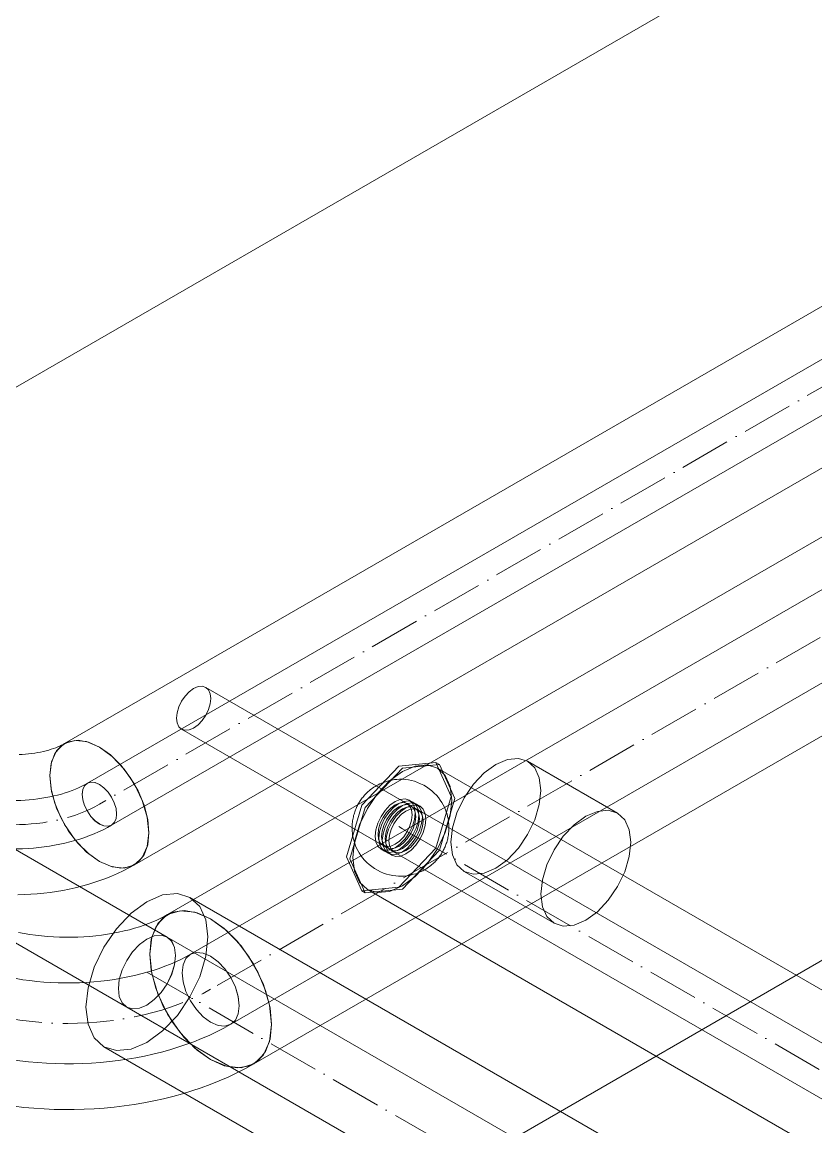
# Model space of a CAD drawing. Header units: millimetres. Extents: x -88595 to 880822, y -1054509 to -148035.
# Drawn here: x 396518.4 to 396674.4, y -327164.1 to -326946.9 of the extents above; entities that cross this region are included whole.
import ezdxf

# ---------------------------------------------------------------- set-up
doc = ezdxf.new("R2010")
doc.units = ezdxf.units.MM
doc.linetypes.add('$12$ADSK_Осевая', pattern=[14, 10, -2, 0, -2])
doc.linetypes.add('$13$ADSK_Осевая', pattern=[14, 10, -2, 0, -2])
for name, color, linetype, lineweight in [('Изоляция', 7, 'Continuous', 18), ('Оборудование', 7, 'Continuous', 18), ('Трубопровод', 7, 'Continuous', 18), ('Трубопроводы', 7, 'Continuous', 18)]:
    doc.layers.add(name, color=color, linetype=linetype, lineweight=lineweight)

# ---------------------------------------------------------------- blocks, each defined once
blk = doc.blocks.new('$0$ADSK_Канальный блок кондиционера1 - AD242MJERAB-3267365-В_ОВ3_1')
at = {"layer": 'Оборудование'}
for p, q in [((18316.91, 6919.34), (18809.76, 7203.89)), ((18809.76, 6999.76), (18316.91, 6715.21)), ((18491.11, 6892.83), (18450.81, 6916.1)), ((18446.06, 6907.87), (18486.36, 6884.6)), ((18531.76, 6891.38), (18514.08, 6901.58)), ((18443.21, 6867.02), (18402.91, 6890.29)), ((18501.58, 6879.93), (18519.26, 6869.73)), ((18394.97, 6876.53), (18435.27, 6853.26))]:
    blk.add_line(p, q, dxfattribs=at)
for points in [[(18445.07, 6910.05, 0), (18445.19, 6911.12, 0), (18445.52, 6912.25, 0), (18446.06, 6913.36, 0), (18446.75, 6914.38, 0), (18447.56, 6915.23, 0), (18448.43, 6915.87, 0), (18449.3, 6916.24, 0), (18450.11, 6916.32, 0), (18450.81, 6916.1, 0), (18451.34, 6915.61, 0), (18451.68, 6914.86, 0), (18451.79, 6913.93, 0)], [(18451.79, 6913.93, 0), (18451.68, 6912.86, 0), (18451.34, 6911.73, 0), (18450.81, 6910.62, 0), (18450.11, 6909.6, 0), (18449.3, 6908.74, 0), (18448.43, 6908.11, 0), (18447.56, 6907.74, 0), (18446.75, 6907.66, 0), (18446.06, 6907.87, 0), (18445.52, 6908.37, 0), (18445.19, 6909.11, 0), (18445.07, 6910.05, 0)], [(18498.99, 6885.66, 0), (18499.29, 6888.47, 0), (18500.18, 6891.44, 0), (18501.58, 6894.37, 0), (18503.41, 6897.05, 0), (18505.54, 6899.3, 0), (18507.83, 6900.96, 0), (18510.12, 6901.94, 0), (18512.25, 6902.15, 0), (18514.08, 6901.58, 0), (18515.48, 6900.28, 0), (18516.37, 6898.33, 0), (18516.67, 6895.86, 0)], [(18516.67, 6895.86, 0), (18516.37, 6893.05, 0), (18515.48, 6890.07, 0), (18514.08, 6887.15, 0), (18512.25, 6884.47, 0), (18510.12, 6882.22, 0), (18507.83, 6880.55, 0), (18505.54, 6879.58, 0), (18503.41, 6879.37, 0), (18501.58, 6879.93, 0), (18500.18, 6881.24, 0), (18499.29, 6883.19, 0), (18498.99, 6885.66, 0)], [(18492.1, 6890.66, 0), (18491.98, 6891.59, 0), (18491.65, 6892.34, 0), (18491.11, 6892.83, 0), (18490.42, 6893.05, 0), (18489.61, 6892.97, 0), (18488.74, 6892.6, 0), (18487.87, 6891.96, 0), (18487.06, 6891.11, 0), (18486.36, 6890.09, 0), (18485.83, 6888.98, 0), (18485.49, 6887.85, 0), (18485.38, 6886.78, 0)], [(18534.35, 6885.66, 0), (18534.05, 6888.12, 0), (18533.16, 6890.07, 0), (18531.76, 6891.38, 0), (18529.93, 6891.94, 0), (18527.8, 6891.73, 0), (18525.51, 6890.76, 0), (18523.22, 6889.09, 0), (18521.09, 6886.84, 0), (18519.26, 6884.16, 0), (18517.85, 6881.24, 0), (18516.97, 6878.26, 0), (18516.67, 6875.45, 0)], [(18485.38, 6886.78, 0), (18485.49, 6885.84, 0), (18485.83, 6885.1, 0), (18486.36, 6884.6, 0), (18487.06, 6884.39, 0), (18487.87, 6884.47, 0), (18488.74, 6884.84, 0), (18489.61, 6885.47, 0), (18490.42, 6886.33, 0), (18491.11, 6887.35, 0), (18491.65, 6888.46, 0), (18491.98, 6889.59, 0), (18492.1, 6890.66, 0)], [(18516.67, 6875.45, 0), (18516.97, 6872.98, 0), (18517.85, 6871.03, 0), (18519.26, 6869.73, 0), (18521.09, 6869.16, 0), (18523.22, 6869.37, 0), (18525.51, 6870.35, 0), (18527.8, 6872.01, 0), (18529.93, 6874.27, 0), (18531.76, 6876.94, 0), (18533.16, 6879.87, 0), (18534.05, 6882.84, 0), (18534.35, 6885.66, 0)], [(18444.85, 6863.38, 0), (18444.66, 6864.95, 0), (18444.1, 6866.19, 0), (18443.21, 6867.02, 0), (18442.05, 6867.38, 0), (18440.69, 6867.24, 0), (18439.24, 6866.62, 0), (18437.79, 6865.56, 0), (18436.43, 6864.13, 0), (18435.27, 6862.43, 0), (18434.38, 6860.57, 0), (18433.82, 6858.69, 0), (18433.63, 6856.9, 0)], [(18433.63, 6856.9, 0), (18433.82, 6855.33, 0), (18434.38, 6854.09, 0), (18435.27, 6853.26, 0), (18436.43, 6852.9, 0), (18437.79, 6853.04, 0), (18439.24, 6853.66, 0), (18440.69, 6854.72, 0), (18442.05, 6856.15, 0), (18443.21, 6857.85, 0), (18444.1, 6859.71, 0), (18444.66, 6861.59, 0), (18444.85, 6863.38, 0)]]:
    blk.add_polyline3d(points, dxfattribs=at)
blk = doc.blocks.new('$0$ADSK_МедьПайка_Отвод-гнутая труба - Отвод _гнутая труба_-V169-В_ОВ3_1')
at = {"layer": 'Трубопроводы', "color": 134, "true_color": 0x00a6a6}
for points in [[(27228.84, 7057.64, 0), (27229.03, 7059.43, 0), (27229.59, 7061.31, 0), (27230.48, 7063.17, 0), (27231.64, 7064.87, 0), (27233, 7066.3, 0), (27234.45, 7067.36, 0), (27235.9, 7067.98, 0), (27237.26, 7068.11, 0), (27238.42, 7067.75, 0), (27239.31, 7066.93, 0), (27239.87, 7065.69, 0), (27240.07, 7064.12, 0)], [(27286.63, 7067.75, 0), (27285.72, 7067.25, 0), (27284.76, 7066.76, 0), (27283.76, 7066.29, 0), (27282.71, 7065.83, 0), (27281.62, 7065.4, 0), (27280.49, 7064.98, 0), (27279.33, 7064.59, 0), (27278.13, 7064.23, 0), (27276.9, 7063.89, 0), (27275.64, 7063.58, 0), (27274.35, 7063.29, 0), (27273.04, 7063.04, 0), (27271.71, 7062.81, 0), (27270.35, 7062.62, 0), (27268.99, 7062.45, 0), (27267.61, 7062.32, 0), (27266.22, 7062.22, 0), (27264.82, 7062.15, 0), (27263.42, 7062.11, 0), (27262.01, 7062.11, 0), (27260.61, 7062.14, 0), (27259.21, 7062.2, 0), (27257.82, 7062.29, 0), (27256.43, 7062.41, 0), (27255.06, 7062.57, 0), (27253.7, 7062.76, 0), (27252.37, 7062.97, 0), (27251.05, 7063.22, 0), (27249.76, 7063.5, 0), (27248.49, 7063.8, 0), (27247.25, 7064.13, 0), (27246.04, 7064.49, 0), (27244.87, 7064.88, 0), (27243.73, 7065.28, 0), (27242.63, 7065.71, 0), (27241.57, 7066.16, 0), (27240.55, 7066.63, 0), (27239.58, 7067.12, 0), (27238.66, 7067.62, 0), (27238.42, 7067.75, 0)], [(27284.98, 7064.12, 0), (27285.17, 7065.69, 0), (27285.73, 7066.93, 0), (27286.63, 7067.75, 0), (27287.79, 7068.11, 0), (27289.14, 7067.98, 0), (27290.6, 7067.36, 0), (27292.05, 7066.3, 0), (27293.4, 7064.87, 0), (27294.57, 7063.17, 0), (27295.46, 7061.31, 0), (27296.02, 7059.43, 0), (27296.21, 7057.64, 0)], [(27240.07, 7064.12, 0), (27239.87, 7062.33, 0), (27239.31, 7060.44, 0), (27238.42, 7058.59, 0), (27237.26, 7056.88, 0), (27235.9, 7055.46, 0), (27234.45, 7054.4, 0), (27233, 7053.78, 0), (27231.64, 7053.64, 0), (27230.48, 7054, 0), (27229.59, 7054.83, 0), (27229.03, 7056.07, 0), (27228.84, 7057.64, 0)], [(27296.21, 7057.64, 0), (27296.02, 7056.07, 0), (27295.46, 7054.83, 0), (27294.57, 7054, 0), (27293.4, 7053.64, 0), (27292.05, 7053.78, 0), (27290.6, 7054.4, 0), (27289.14, 7055.46, 0), (27287.79, 7056.88, 0), (27286.63, 7058.59, 0), (27285.73, 7060.44, 0), (27285.17, 7062.33, 0), (27284.98, 7064.12, 0)], [(27294.57, 7054, 0), (27293.19, 7053.24, 0), (27291.77, 7052.51, 0), (27290.31, 7051.82, 0), (27288.82, 7051.17, 0), (27287.3, 7050.57, 0), (27285.74, 7050, 0), (27284.16, 7049.47, 0), (27282.55, 7048.98, 0), (27280.92, 7048.53, 0), (27279.26, 7048.12, 0), (27277.58, 7047.74, 0), (27275.88, 7047.41, 0), (27274.17, 7047.12, 0), (27272.44, 7046.87, 0), (27270.7, 7046.66, 0), (27268.94, 7046.5, 0), (27267.18, 7046.37, 0), (27265.42, 7046.28, 0), (27263.65, 7046.23, 0), (27261.88, 7046.23, 0), (27260.11, 7046.26, 0), (27258.34, 7046.34, 0), (27256.58, 7046.46, 0), (27254.82, 7046.61, 0), (27253.08, 7046.81, 0), (27251.35, 7047.05, 0), (27249.63, 7047.33, 0), (27247.92, 7047.65, 0), (27246.24, 7048.01, 0), (27244.58, 7048.41, 0), (27242.94, 7048.85, 0), (27241.32, 7049.33, 0), (27239.73, 7049.85, 0), (27238.17, 7050.41, 0), (27236.64, 7051.01, 0), (27235.14, 7051.64, 0), (27233.67, 7052.32, 0), (27232.24, 7053.04, 0), (27230.85, 7053.79, 0), (27230.48, 7054, 0)]]:
    blk.add_polyline3d(points, dxfattribs=at)
blk = doc.blocks.new('$0$ADSK_МедьПайка_Отвод-гнутая труба - Отвод _гнутая труба_-V170-В_ОВ3_1')
at = {"layer": 'Трубопроводы', "color": 190, "true_color": 0x8000ff}
for points in [[(27231.72, 7095.31, 0), (27231.84, 7096.38, 0), (27232.17, 7097.51, 0), (27232.71, 7098.63, 0), (27233.41, 7099.65, 0), (27234.22, 7100.5, 0), (27235.09, 7101.14, 0), (27235.96, 7101.51, 0), (27236.77, 7101.59, 0), (27237.47, 7101.38, 0), (27238, 7100.88, 0), (27238.34, 7100.14, 0), (27238.45, 7099.2, 0)], [(27265.38, 7099.2, 0), (27265.5, 7100.14, 0), (27265.83, 7100.88, 0), (27266.37, 7101.38, 0), (27267.06, 7101.59, 0), (27267.88, 7101.51, 0), (27268.75, 7101.14, 0), (27269.62, 7100.5, 0), (27270.43, 7099.65, 0), (27271.13, 7098.63, 0), (27271.66, 7097.51, 0), (27272, 7096.38, 0), (27272.11, 7095.31, 0)], [(27266.37, 7101.38, 0), (27265.82, 7101.07, 0), (27265.25, 7100.78, 0), (27264.65, 7100.5, 0), (27264.02, 7100.22, 0), (27263.37, 7099.96, 0), (27262.69, 7099.71, 0), (27261.99, 7099.48, 0), (27261.27, 7099.26, 0), (27260.53, 7099.06, 0), (27259.78, 7098.87, 0), (27259.01, 7098.7, 0), (27258.22, 7098.55, 0), (27257.42, 7098.41, 0), (27256.61, 7098.3, 0), (27255.79, 7098.2, 0), (27254.96, 7098.12, 0), (27254.13, 7098.06, 0), (27253.29, 7098.01, 0), (27252.45, 7097.99, 0), (27251.61, 7097.99, 0), (27250.77, 7098.01, 0), (27249.93, 7098.04, 0), (27249.09, 7098.1, 0), (27248.27, 7098.17, 0), (27247.44, 7098.27, 0), (27246.63, 7098.38, 0), (27245.83, 7098.51, 0), (27245.04, 7098.66, 0), (27244.26, 7098.82, 0), (27243.5, 7099.01, 0), (27242.76, 7099.21, 0), (27242.04, 7099.42, 0), (27241.33, 7099.65, 0), (27240.65, 7099.89, 0), (27239.99, 7100.15, 0), (27239.36, 7100.42, 0), (27238.75, 7100.7, 0), (27238.17, 7100.99, 0), (27237.61, 7101.29, 0), (27237.47, 7101.38, 0)], [(27238.45, 7099.2, 0), (27238.34, 7098.12, 0), (27238, 7096.99, 0), (27237.47, 7095.88, 0), (27236.77, 7094.86, 0), (27235.96, 7094, 0), (27235.09, 7093.37, 0), (27234.22, 7093, 0), (27233.41, 7092.92, 0), (27232.71, 7093.13, 0), (27232.17, 7093.63, 0), (27231.84, 7094.37, 0), (27231.72, 7095.31, 0)], [(27272.11, 7095.31, 0), (27272, 7094.37, 0), (27271.66, 7093.63, 0), (27271.13, 7093.13, 0), (27270.43, 7092.92, 0), (27269.62, 7093, 0), (27268.75, 7093.37, 0), (27267.88, 7094, 0), (27267.06, 7094.86, 0), (27266.37, 7095.88, 0), (27265.83, 7096.99, 0), (27265.5, 7098.12, 0), (27265.38, 7099.2, 0)], [(27271.13, 7093.13, 0), (27270.3, 7092.67, 0), (27269.45, 7092.24, 0), (27268.58, 7091.82, 0), (27267.68, 7091.44, 0), (27266.77, 7091.07, 0), (27265.84, 7090.73, 0), (27264.89, 7090.41, 0), (27263.92, 7090.12, 0), (27262.94, 7089.85, 0), (27261.95, 7089.6, 0), (27260.94, 7089.38, 0), (27259.93, 7089.18, 0), (27258.9, 7089.01, 0), (27257.86, 7088.86, 0), (27256.82, 7088.73, 0), (27255.77, 7088.63, 0), (27254.71, 7088.55, 0), (27253.65, 7088.5, 0), (27252.59, 7088.47, 0), (27251.53, 7088.47, 0), (27250.47, 7088.49, 0), (27249.41, 7088.54, 0), (27248.35, 7088.61, 0), (27247.3, 7088.7, 0), (27246.25, 7088.82, 0), (27245.22, 7088.96, 0), (27244.19, 7089.13, 0), (27243.16, 7089.32, 0), (27242.16, 7089.54, 0), (27241.16, 7089.78, 0), (27240.17, 7090.04, 0), (27239.2, 7090.33, 0), (27238.25, 7090.64, 0), (27237.32, 7090.98, 0), (27236.4, 7091.34, 0), (27235.5, 7091.72, 0), (27234.62, 7092.12, 0), (27233.76, 7092.55, 0), (27232.93, 7093, 0), (27232.71, 7093.13, 0)]]:
    blk.add_polyline3d(points, dxfattribs=at)
blk = doc.blocks.new('$0$ADSK_МедьПайка_Муфта редукционная - Муфта редукционная медная под пайку-3268008-В_ОВ3_1')
at = {"layer": 'Трубопроводы', "color": 190, "true_color": 0x8000ff}
for p, q in [((18491.11, 6892.83), (18490.41, 6893.24)), ((18491.51, 6893.52), (18490.81, 6893.93)), ((18492.21, 6893.14), (18491.49, 6893.54)), ((18492.93, 6892.72), (18492.23, 6893.12)), ((18492.53, 6892.02), (18491.83, 6892.43)), ((18489.45, 6888.31), (18488.74, 6888.72)), ((18485.26, 6884.32), (18485.96, 6883.91)), ((18485.66, 6885.01), (18486.36, 6884.6)), ((18485.94, 6883.92), (18486.65, 6883.51)), ((18486.67, 6883.49), (18487.37, 6883.09)), ((18487.07, 6884.19), (18487.77, 6883.78))]:
    blk.add_line(p, q, dxfattribs=at)
for points in [[(18498.61, 6888.51, 0), (18498.61, 6888.85, 0), (18498.59, 6889.2, 0), (18498.55, 6889.56, 0), (18498.5, 6889.94, 0), (18498.43, 6890.34, 0), (18498.35, 6890.75, 0), (18498.23, 6891.17, 0), (18498.09, 6891.61, 0), (18497.93, 6892.06, 0), (18497.73, 6892.52, 0), (18497.49, 6892.99, 0), (18497.22, 6893.47, 0), (18496.91, 6893.95, 0), (18496.56, 6894.42, 0), (18496.17, 6894.88, 0), (18495.73, 6895.33, 0), (18495.26, 6895.76, 0), (18494.75, 6896.17, 0), (18494.21, 6896.54, 0), (18493.64, 6896.88, 0), (18493.05, 6897.17, 0), (18492.45, 6897.42, 0), (18491.84, 6897.63, 0), (18491.23, 6897.79, 0), (18490.63, 6897.91, 0), (18490.04, 6897.99, 0), (18489.47, 6898.03, 0), (18488.92, 6898.03, 0), (18488.39, 6898.01, 0), (18487.88, 6897.96, 0), (18487.4, 6897.88, 0), (18486.94, 6897.79, 0), (18486.51, 6897.68, 0), (18486.11, 6897.55, 0), (18485.72, 6897.42, 0), (18485.36, 6897.27, 0), (18485.03, 6897.12, 0), (18484.71, 6896.96, 0), (18484.41, 6896.8, 0), (18484.13, 6896.64, 0), (18483.86, 6896.47, 0), (18483.61, 6896.3, 0), (18483.37, 6896.13, 0), (18483.15, 6895.95, 0), (18482.94, 6895.78, 0), (18482.74, 6895.6, 0), (18482.55, 6895.43, 0), (18482.37, 6895.25, 0), (18482.19, 6895.08, 0), (18482.03, 6894.9, 0), (18481.87, 6894.72, 0), (18481.72, 6894.54, 0), (18481.58, 6894.36, 0), (18481.44, 6894.18, 0), (18481.31, 6894, 0), (18481.19, 6893.82, 0), (18481.06, 6893.63, 0), (18480.95, 6893.44, 0), (18480.84, 6893.26, 0), (18480.73, 6893.06, 0), (18480.63, 6892.87, 0), (18480.53, 6892.67, 0), (18480.43, 6892.47, 0), (18480.34, 6892.26, 0), (18480.25, 6892.05, 0), (18480.17, 6891.84, 0), (18480.09, 6891.62, 0), (18480.02, 6891.39, 0), (18479.95, 6891.16, 0), (18479.88, 6890.92, 0), (18479.82, 6890.67, 0), (18479.76, 6890.42, 0), (18479.71, 6890.16, 0), (18479.67, 6889.89, 0), (18479.63, 6889.6, 0), (18479.6, 6889.31, 0), (18479.58, 6889.01, 0), (18479.57, 6888.69, 0), (18479.57, 6888.51, 0)], [(18484.11, 6886.86, 0), (18484.24, 6888.11, 0), (18484.63, 6889.43, 0), (18485.26, 6890.73, 0), (18486.07, 6891.92, 0), (18487.02, 6892.92, 0), (18488.03, 6893.66, 0), (18489.05, 6894.09, 0), (18489.99, 6894.18, 0), (18490.81, 6893.93, 0), (18491.43, 6893.35, 0), (18491.82, 6892.49, 0), (18491.96, 6891.39, 0)], [(18491.39, 6891.06, 0), (18491.28, 6892, 0), (18490.94, 6892.74, 0), (18490.41, 6893.24, 0), (18489.71, 6893.45, 0), (18488.9, 6893.37, 0), (18488.03, 6893, 0), (18487.16, 6892.37, 0), (18486.35, 6891.51, 0), (18485.66, 6890.5, 0), (18485.12, 6889.39, 0), (18484.79, 6888.26, 0), (18484.67, 6887.19, 0)], [(18484.81, 6886.45, 0), (18484.95, 6887.7, 0), (18485.34, 6889.02, 0), (18485.96, 6890.32, 0), (18486.78, 6891.51, 0), (18487.72, 6892.51, 0), (18488.74, 6893.25, 0), (18489.75, 6893.68, 0), (18490.7, 6893.77, 0), (18491.51, 6893.52, 0), (18492.14, 6892.95, 0), (18492.53, 6892.08, 0), (18492.66, 6890.98, 0)], [(18492.66, 6890.98, 0), (18492.53, 6892.08, 0), (18492.14, 6892.95, 0), (18491.51, 6893.52, 0), (18490.7, 6893.77, 0), (18489.75, 6893.68, 0), (18488.74, 6893.25, 0), (18487.72, 6892.51, 0), (18486.78, 6891.51, 0), (18485.96, 6890.32, 0), (18485.34, 6889.02, 0), (18484.95, 6887.7, 0), (18484.81, 6886.45, 0)], [(18485.38, 6886.78, 0), (18485.49, 6887.85, 0), (18485.83, 6888.98, 0), (18486.36, 6890.09, 0), (18487.06, 6891.11, 0), (18487.87, 6891.96, 0), (18488.74, 6892.6, 0), (18489.61, 6892.97, 0), (18490.42, 6893.05, 0), (18491.11, 6892.83, 0), (18491.65, 6892.34, 0), (18491.98, 6891.59, 0), (18492.1, 6890.66, 0)], [(18493.38, 6890.58, 0), (18493.24, 6891.68, 0), (18492.85, 6892.54, 0), (18492.23, 6893.12, 0), (18491.41, 6893.38, 0), (18490.46, 6893.28, 0), (18489.45, 6892.85, 0), (18488.43, 6892.11, 0), (18487.48, 6891.11, 0), (18486.67, 6889.91, 0), (18486.04, 6888.61, 0), (18485.65, 6887.29, 0), (18485.51, 6886.04, 0)], [(18485.51, 6886.04, 0), (18485.65, 6887.29, 0), (18486.04, 6888.61, 0), (18486.67, 6889.91, 0), (18487.48, 6891.11, 0), (18488.43, 6892.11, 0), (18489.45, 6892.85, 0), (18490.46, 6893.28, 0), (18491.41, 6893.38, 0), (18492.23, 6893.12, 0), (18492.85, 6892.54, 0), (18493.24, 6891.68, 0), (18493.38, 6890.58, 0)], [(18494.08, 6890.17, 0), (18493.95, 6891.27, 0), (18493.56, 6892.14, 0), (18492.93, 6892.72, 0), (18492.12, 6892.97, 0), (18491.17, 6892.87, 0), (18490.15, 6892.44, 0), (18489.13, 6891.7, 0), (18488.19, 6890.7, 0), (18487.37, 6889.51, 0), (18486.75, 6888.2, 0), (18486.35, 6886.88, 0), (18486.22, 6885.63, 0)], [(18491.96, 6891.39, 0), (18491.82, 6890.14, 0), (18491.43, 6888.82, 0), (18490.81, 6887.52, 0), (18489.99, 6886.33, 0), (18489.05, 6885.33, 0), (18488.03, 6884.59, 0), (18487.02, 6884.16, 0), (18486.07, 6884.07, 0), (18485.26, 6884.32, 0), (18484.63, 6884.9, 0), (18484.24, 6885.76, 0), (18484.11, 6886.86, 0)], [(18484.67, 6887.19, 0), (18484.79, 6886.25, 0), (18485.12, 6885.51, 0), (18485.66, 6885.01, 0), (18486.35, 6884.8, 0), (18487.16, 6884.88, 0), (18488.03, 6885.25, 0), (18488.9, 6885.88, 0), (18489.71, 6886.74, 0), (18490.41, 6887.75, 0), (18490.94, 6888.87, 0), (18491.28, 6889.99, 0), (18491.39, 6891.06, 0)], [(18492.66, 6890.98, 0), (18492.53, 6889.73, 0), (18492.14, 6888.41, 0), (18491.51, 6887.12, 0), (18490.7, 6885.93, 0), (18489.75, 6884.93, 0), (18488.74, 6884.19, 0), (18487.72, 6883.75, 0), (18486.78, 6883.66, 0), (18485.96, 6883.91, 0), (18485.34, 6884.49, 0), (18484.95, 6885.36, 0), (18484.81, 6886.45, 0)], [(18484.81, 6886.45, 0), (18484.95, 6885.36, 0), (18485.34, 6884.49, 0), (18485.96, 6883.91, 0), (18486.78, 6883.66, 0), (18487.72, 6883.75, 0), (18488.74, 6884.19, 0), (18489.75, 6884.93, 0), (18490.7, 6885.93, 0), (18491.51, 6887.12, 0), (18492.14, 6888.41, 0), (18492.53, 6889.73, 0), (18492.66, 6890.98, 0)], [(18492.81, 6890.25, 0), (18492.7, 6891.19, 0), (18492.36, 6891.94, 0), (18491.83, 6892.43, 0), (18491.13, 6892.65, 0), (18490.32, 6892.57, 0), (18489.45, 6892.2, 0), (18488.57, 6891.56, 0), (18487.76, 6890.7, 0), (18487.07, 6889.68, 0), (18486.53, 6888.57, 0), (18486.19, 6887.44, 0), (18486.08, 6886.37, 0)], [(18486.79, 6885.96, 0), (18486.9, 6887.03, 0), (18487.24, 6888.16, 0), (18487.77, 6889.27, 0), (18488.47, 6890.3, 0), (18489.28, 6891.15, 0), (18490.15, 6891.79, 0), (18491.02, 6892.16, 0), (18491.84, 6892.24, 0), (18492.53, 6892.02, 0), (18493.07, 6891.53, 0), (18493.4, 6890.78, 0), (18493.52, 6889.84, 0)], [(18492.1, 6890.66, 0), (18491.98, 6889.59, 0), (18491.65, 6888.46, 0), (18491.11, 6887.35, 0), (18490.42, 6886.33, 0), (18489.61, 6885.47, 0), (18488.74, 6884.84, 0), (18487.87, 6884.47, 0), (18487.06, 6884.39, 0), (18486.36, 6884.6, 0), (18485.83, 6885.1, 0), (18485.49, 6885.84, 0), (18485.38, 6886.78, 0)], [(18485.51, 6886.04, 0), (18485.65, 6884.94, 0), (18486.04, 6884.07, 0), (18486.67, 6883.49, 0), (18487.48, 6883.24, 0), (18488.43, 6883.34, 0), (18489.45, 6883.77, 0), (18490.46, 6884.51, 0), (18491.41, 6885.51, 0), (18492.23, 6886.7, 0), (18492.85, 6888.01, 0), (18493.24, 6889.33, 0), (18493.38, 6890.58, 0)], [(18493.38, 6890.58, 0), (18493.24, 6889.33, 0), (18492.85, 6888.01, 0), (18492.23, 6886.7, 0), (18491.41, 6885.51, 0), (18490.46, 6884.51, 0), (18489.45, 6883.77, 0), (18488.43, 6883.34, 0), (18487.48, 6883.24, 0), (18486.67, 6883.49, 0), (18486.04, 6884.07, 0), (18485.65, 6884.94, 0), (18485.51, 6886.04, 0)], [(18486.08, 6886.37, 0), (18486.19, 6885.43, 0), (18486.53, 6884.68, 0), (18487.07, 6884.19, 0), (18487.76, 6883.97, 0), (18488.57, 6884.05, 0), (18489.45, 6884.42, 0), (18490.32, 6885.06, 0), (18491.13, 6885.91, 0), (18491.83, 6886.94, 0), (18492.36, 6888.05, 0), (18492.7, 6889.18, 0), (18492.81, 6890.25, 0)], [(18486.22, 6885.63, 0), (18486.35, 6884.53, 0), (18486.75, 6883.67, 0), (18487.37, 6883.09, 0), (18488.19, 6882.83, 0), (18489.13, 6882.93, 0), (18490.15, 6883.36, 0), (18491.17, 6884.1, 0), (18492.12, 6885.1, 0), (18492.93, 6886.3, 0), (18493.56, 6887.6, 0), (18493.95, 6888.92, 0), (18494.08, 6890.17, 0)], [(18493.52, 6889.84, 0), (18493.4, 6888.77, 0), (18493.07, 6887.64, 0), (18492.53, 6886.53, 0), (18491.84, 6885.51, 0), (18491.02, 6884.65, 0), (18490.15, 6884.01, 0), (18489.28, 6883.64, 0), (18488.47, 6883.56, 0), (18487.77, 6883.78, 0), (18487.24, 6884.27, 0), (18486.9, 6885.02, 0), (18486.79, 6885.96, 0)], [(18479.57, 6888.51, 0), (18479.58, 6888.18, 0), (18479.6, 6887.83, 0), (18479.63, 6887.46, 0), (18479.68, 6887.08, 0), (18479.75, 6886.69, 0), (18479.84, 6886.28, 0), (18479.95, 6885.85, 0), (18480.09, 6885.42, 0), (18480.26, 6884.97, 0), (18480.46, 6884.5, 0), (18480.69, 6884.03, 0), (18480.96, 6883.56, 0), (18481.27, 6883.08, 0), (18481.62, 6882.61, 0), (18482.02, 6882.14, 0), (18482.45, 6881.69, 0), (18482.92, 6881.26, 0), (18483.43, 6880.86, 0), (18483.97, 6880.49, 0), (18484.54, 6880.15, 0), (18485.13, 6879.86, 0), (18485.73, 6879.61, 0), (18486.34, 6879.4, 0), (18486.95, 6879.24, 0), (18487.55, 6879.12, 0), (18488.14, 6879.04, 0), (18488.71, 6879, 0), (18489.27, 6878.99, 0), (18489.8, 6879.02, 0), (18490.3, 6879.07, 0), (18490.79, 6879.15, 0), (18491.24, 6879.24, 0), (18491.67, 6879.35, 0), (18492.08, 6879.47, 0), (18492.46, 6879.61, 0), (18492.82, 6879.75, 0), (18493.16, 6879.9, 0), (18493.47, 6880.06, 0), (18493.77, 6880.22, 0), (18494.06, 6880.39, 0), (18494.32, 6880.56, 0), (18494.57, 6880.73, 0), (18494.81, 6880.9, 0), (18495.03, 6881.07, 0), (18495.24, 6881.25, 0), (18495.44, 6881.42, 0), (18495.63, 6881.6, 0), (18495.82, 6881.77, 0), (18495.99, 6881.95, 0), (18496.15, 6882.13, 0), (18496.31, 6882.31, 0), (18496.46, 6882.48, 0), (18496.6, 6882.66, 0), (18496.74, 6882.84, 0), (18496.87, 6883.03, 0), (18497, 6883.21, 0), (18497.12, 6883.39, 0), (18497.23, 6883.58, 0), (18497.35, 6883.77, 0), (18497.45, 6883.96, 0), (18497.56, 6884.16, 0), (18497.66, 6884.36, 0), (18497.75, 6884.56, 0), (18497.84, 6884.76, 0), (18497.93, 6884.97, 0), (18498.01, 6885.19, 0), (18498.09, 6885.41, 0), (18498.17, 6885.63, 0), (18498.24, 6885.87, 0), (18498.3, 6886.11, 0), (18498.36, 6886.35, 0), (18498.42, 6886.61, 0), (18498.47, 6886.87, 0), (18498.51, 6887.14, 0), (18498.55, 6887.42, 0), (18498.58, 6887.72, 0), (18498.6, 6888.02, 0), (18498.61, 6888.34, 0), (18498.61, 6888.51, 0)]]:
    blk.add_polyline3d(points, dxfattribs=at)

msp = doc.modelspace()

# ---------------------------------------------------------------- linework, layer by layer
at = {"layer": 'Изоляция', "color": 190, "true_color": 0x8000ff}
for p, q in [((396784.4, -326939.99), (396526.74, -327088.75)), ((396540.5, -327112.59), (396798.16, -326963.82)), ((396600.42, -327092.89), (396599.72, -327092.48)), ((396798.16, -327207.96), (396600.03, -327093.57)), ((396585.17, -327117.68), (396585.87, -327118.09)), ((396586.27, -327117.41), (396784.4, -327231.8))]:
    msp.add_line(p, q, dxfattribs=at)
at = {"layer": 'Изоляция', "color": 134, "true_color": 0x00a6a6}
for p, q in [((396764.5, -326996.8), (396547, -327122.37)), ((396563.94, -327151.71), (396781.44, -327026.14)), ((396781.44, -327251.79), (396551.41, -327118.99)), ((396534.47, -327148.33), (396764.5, -327281.13))]:
    msp.add_line(p, q, dxfattribs=at)
at = {"layer": 'Изоляция', "color": 190, "true_color": 0x8000ff}
for points in [[(396523.89, -327095.05, 0), (396524.13, -327092.69, 0), (396524.85, -327090.73, 0), (396526.01, -327089.27, 0), (396527.55, -327088.38, 0), (396529.4, -327088.11, 0), (396531.45, -327088.47, 0), (396533.62, -327089.43, 0)], [(396533.62, -327089.43, 0), (396531.1, -327088.36, 0), (396528.75, -327088.13, 0), (396526.74, -327088.75, 0), (396525.19, -327090.19, 0), (396524.22, -327092.34, 0), (396523.89, -327095.05, 0)], [(396526.74, -327088.75, 0), (396526.46, -327088.91, 0), (396526.15, -327089.07, 0), (396525.8, -327089.23, 0), (396525.42, -327089.39, 0), (396525.02, -327089.56, 0), (396524.58, -327089.71, 0), (396524.12, -327089.87, 0), (396523.64, -327090.02, 0), (396523.13, -327090.16, 0), (396522.6, -327090.29, 0), (396522.05, -327090.41, 0), (396521.48, -327090.52, 0), (396520.9, -327090.62, 0), (396520.3, -327090.71, 0), (396519.69, -327090.78, 0), (396519.08, -327090.84, 0), (396518.45, -327090.88, 0), (396517.82, -327090.91, 0)], [(396543.35, -327106.29, 0), (396543.01, -327103.19, 0), (396542.04, -327099.92, 0), (396540.5, -327096.7, 0), (396538.48, -327093.75, 0), (396536.13, -327091.27, 0), (396533.62, -327089.43, 0)], [(396533.62, -327089.43, 0), (396535.78, -327090.97, 0), (396537.84, -327092.99, 0), (396539.68, -327095.39, 0), (396541.22, -327098.06, 0), (396542.38, -327100.86, 0), (396543.1, -327103.65, 0), (396543.35, -327106.29, 0)], [(396592.44, -327093.2, 0), (396599.72, -327092.48, 0), (396602.73, -327099.14, 0)], [(396582.15, -327111.02, 0), (396585.17, -327100.88, 0), (396592.44, -327093.2, 0)], [(396593.15, -327093.61, 0), (396585.87, -327101.29, 0), (396582.86, -327111.43, 0)], [(396583.42, -327111.11, 0), (396583.75, -327108.01, 0), (396584.72, -327104.74, 0), (396586.27, -327101.52, 0), (396588.28, -327098.57, 0), (396590.63, -327096.09, 0), (396593.15, -327094.25, 0)], [(396603.44, -327099.55, 0), (396600.42, -327092.89, 0), (396593.15, -327093.61, 0)], [(396593.15, -327094.25, 0), (396595.67, -327093.18, 0), (396598.01, -327092.95, 0), (396600.03, -327093.57, 0), (396601.58, -327095.01, 0), (396602.55, -327097.16, 0), (396602.88, -327099.87, 0)], [(396523.89, -327095.05, 0), (396524.22, -327098.15, 0), (396525.19, -327101.42, 0), (396526.74, -327104.64, 0), (396528.75, -327107.59, 0), (396531.1, -327110.07, 0), (396533.62, -327111.9, 0)], [(396533.62, -327111.9, 0), (396531.45, -327110.37, 0), (396529.39, -327108.35, 0), (396527.55, -327105.95, 0), (396526.01, -327103.28, 0), (396524.85, -327100.48, 0), (396524.13, -327097.69, 0), (396523.89, -327095.05, 0)], [(396602.73, -327099.14, 0), (396599.72, -327109.28, 0), (396592.44, -327116.96, 0)], [(396593.15, -327117.37, 0), (396600.42, -327109.69, 0), (396603.44, -327099.55, 0)], [(396602.88, -327099.87, 0), (396602.55, -327102.97, 0), (396601.58, -327106.24, 0), (396600.03, -327109.46, 0), (396598.01, -327112.41, 0), (396595.67, -327114.89, 0), (396593.15, -327116.72, 0)], [(396533.62, -327111.9, 0), (396536.13, -327112.98, 0), (396538.48, -327113.21, 0), (396540.5, -327112.59, 0), (396542.04, -327111.15, 0), (396543.01, -327109, 0), (396543.35, -327106.29, 0)], [(396543.35, -327106.29, 0), (396543.1, -327108.65, 0), (396542.38, -327110.61, 0), (396541.22, -327112.07, 0), (396539.68, -327112.96, 0), (396537.84, -327113.23, 0), (396535.78, -327112.87, 0), (396533.62, -327111.9, 0)], [(396592.44, -327116.96, 0), (396585.17, -327117.68, 0), (396582.15, -327111.02, 0)], [(396582.86, -327111.43, 0), (396585.87, -327118.09, 0), (396593.15, -327117.37, 0)], [(396593.15, -327116.72, 0), (396590.63, -327117.8, 0), (396588.28, -327118.03, 0), (396586.27, -327117.41, 0), (396584.72, -327115.97, 0), (396583.75, -327113.82, 0), (396583.42, -327111.11, 0)], [(396540.5, -327112.59, 0), (396539.4, -327113.19, 0), (396538.29, -327113.76, 0), (396537.16, -327114.3, 0), (396536.01, -327114.79, 0), (396534.86, -327115.26, 0), (396533.68, -327115.69, 0), (396532.5, -327116.08, 0), (396531.3, -327116.45, 0), (396530.09, -327116.78, 0), (396528.87, -327117.08, 0), (396527.64, -327117.35, 0), (396526.41, -327117.6, 0), (396525.16, -327117.81, 0), (396523.91, -327117.99, 0), (396522.66, -327118.14, 0), (396521.39, -327118.26, 0), (396520.13, -327118.35, 0), (396518.86, -327118.41, 0), (396517.59, -327118.45, 0)]]:
    msp.add_polyline3d(points, dxfattribs=at)
at = {"layer": 'Изоляция', "color": 134, "true_color": 0x00a6a6}
for points in [[(396542.94, -327119.83, 0), (396546.04, -327118.51, 0), (396548.93, -327118.22, 0), (396551.41, -327118.99, 0), (396553.32, -327120.75, 0), (396554.51, -327123.4, 0), (396554.92, -327126.74, 0)], [(396530.97, -327140.57, 0), (396531.37, -327136.76, 0), (396532.57, -327132.73, 0), (396534.47, -327128.77, 0), (396536.96, -327125.14, 0), (396539.84, -327122.09, 0), (396542.94, -327119.83, 0)], [(396547, -327122.37, 0), (396546.35, -327122.73, 0), (396545.66, -327123.09, 0), (396544.91, -327123.44, 0), (396544.12, -327123.78, 0), (396543.27, -327124.12, 0), (396542.39, -327124.45, 0), (396541.46, -327124.76, 0), (396540.49, -327125.05, 0), (396539.49, -327125.33, 0), (396538.45, -327125.58, 0), (396537.39, -327125.82, 0), (396536.3, -327126.03, 0), (396535.18, -327126.22, 0), (396534.04, -327126.38, 0), (396532.89, -327126.52, 0), (396531.72, -327126.64, 0), (396530.54, -327126.72, 0), (396529.35, -327126.78, 0), (396528.15, -327126.81, 0), (396526.96, -327126.82, 0), (396525.76, -327126.79, 0), (396524.57, -327126.74, 0), (396523.39, -327126.66, 0), (396522.21, -327126.56, 0), (396521.05, -327126.42, 0), (396519.91, -327126.27, 0), (396518.79, -327126.08, 0), (396517.69, -327125.88, 0)], [(396543.49, -327130.13, 0), (396543.79, -327127.22, 0), (396544.67, -327124.81, 0), (396546.1, -327123.01, 0), (396548, -327121.92, 0), (396550.27, -327121.58, 0), (396552.8, -327122.02, 0), (396555.47, -327123.21, 0)], [(396555.47, -327123.21, 0), (396552.36, -327121.89, 0), (396549.48, -327121.61, 0), (396547, -327122.37, 0), (396545.09, -327124.14, 0), (396543.89, -327126.78, 0), (396543.49, -327130.13, 0)], [(396567.44, -327143.96, 0), (396567.04, -327140.14, 0), (396565.84, -327136.12, 0), (396563.94, -327132.15, 0), (396561.45, -327128.52, 0), (396558.57, -327125.47, 0), (396555.47, -327123.21, 0)], [(396555.47, -327123.21, 0), (396558.13, -327125.1, 0), (396560.66, -327127.59, 0), (396562.94, -327130.55, 0), (396564.83, -327133.83, 0), (396566.26, -327137.28, 0), (396567.14, -327140.71, 0), (396567.44, -327143.96, 0)], [(396554.92, -327126.74, 0), (396554.51, -327130.56, 0), (396553.32, -327134.59, 0), (396551.41, -327138.55, 0), (396548.93, -327142.18, 0), (396546.04, -327145.23, 0), (396542.94, -327147.49, 0)], [(396543.49, -327130.13, 0), (396543.89, -327133.94, 0), (396545.09, -327137.97, 0), (396547, -327141.93, 0), (396549.48, -327145.56, 0), (396552.36, -327148.61, 0), (396555.47, -327150.88, 0)], [(396555.47, -327150.88, 0), (396552.8, -327148.99, 0), (396550.27, -327146.5, 0), (396547.99, -327143.54, 0), (396546.1, -327140.26, 0), (396544.67, -327136.81, 0), (396543.79, -327133.38, 0), (396543.49, -327130.13, 0)], [(396542.94, -327147.49, 0), (396539.84, -327148.81, 0), (396536.96, -327149.1, 0), (396534.47, -327148.33, 0), (396532.57, -327146.56, 0), (396531.37, -327143.92, 0), (396530.97, -327140.57, 0)], [(396555.47, -327150.88, 0), (396558.57, -327152.19, 0), (396561.45, -327152.48, 0), (396563.94, -327151.71, 0), (396565.84, -327149.95, 0), (396567.04, -327147.3, 0), (396567.44, -327143.96, 0)], [(396567.44, -327143.96, 0), (396567.14, -327146.87, 0), (396566.26, -327149.28, 0), (396564.83, -327151.08, 0), (396562.93, -327152.17, 0), (396560.66, -327152.51, 0), (396558.13, -327152.07, 0), (396555.47, -327150.88, 0)], [(396563.94, -327151.71, 0), (396562.29, -327152.63, 0), (396560.61, -327153.49, 0), (396558.89, -327154.3, 0), (396557.15, -327155.06, 0), (396555.38, -327155.76, 0), (396553.59, -327156.42, 0), (396551.77, -327157.03, 0), (396549.93, -327157.59, 0), (396548.06, -327158.1, 0), (396546.18, -327158.57, 0), (396544.28, -327158.99, 0), (396542.36, -327159.36, 0), (396540.43, -327159.69, 0), (396538.49, -327159.97, 0), (396536.53, -327160.21, 0), (396534.57, -327160.4, 0), (396532.6, -327160.54, 0), (396530.63, -327160.64, 0), (396528.65, -327160.69, 0), (396526.67, -327160.69, 0), (396524.69, -327160.66, 0), (396522.72, -327160.57, 0), (396520.75, -327160.44, 0), (396518.78, -327160.26, 0), (396516.82, -327160.04, 0)]]:
    msp.add_polyline3d(points, dxfattribs=at)
at = {"layer": 'Трубопровод', "color": 190, "true_color": 0x8000ff}
for p, q in [((396788.9, -326947.78), (396531.24, -327096.55)), ((396536, -327104.79), (396793.66, -326956.03)), ((396793.66, -327215.76), (396595.53, -327101.37)), ((396590.77, -327109.61), (396788.9, -327224))]:
    msp.add_line(p, q, dxfattribs=at)
at = {"layer": 'Трубопровод', "color": 190, "linetype": '$12$ADSK_Осевая', "true_color": 0x8000ff}
for p, q in [((396791.28, -326951.91), (396533.62, -327100.67)), ((396791.28, -326951.91), (396533.62, -327100.67)), ((396593.15, -327105.49), (396791.28, -327219.88)), ((396593.15, -327105.49), (396791.28, -327219.88))]:
    msp.add_line(p, q, dxfattribs=at)
at = {"layer": 'Трубопровод', "color": 134, "true_color": 0x00a6a6}
for p, q in [((396769, -327004.59), (396551.5, -327130.17)), ((396559.44, -327143.92), (396776.94, -327018.35)), ((396776.94, -327259.59), (396546.91, -327126.78)), ((396538.97, -327140.54), (396769, -327273.34))]:
    msp.add_line(p, q, dxfattribs=at)
at = {"layer": 'Трубопровод', "color": 134, "linetype": '$12$ADSK_Осевая', "true_color": 0x00a6a6}
for p, q in [((396772.97, -327011.47), (396555.47, -327137.04)), ((396772.97, -327011.47), (396555.47, -327137.04)), ((396542.94, -327133.66), (396772.97, -327266.46)), ((396542.94, -327133.66), (396772.97, -327266.46))]:
    msp.add_line(p, q, dxfattribs=at)
at = {"layer": 'Трубопровод', "color": 190, "true_color": 0x8000ff}
for points in [[(396533.62, -327096.78, 0), (396532.74, -327096.41, 0), (396531.93, -327096.33, 0), (396531.24, -327096.55, 0), (396530.7, -327097.04, 0), (396530.36, -327097.79, 0), (396530.25, -327098.73, 0)], [(396536.98, -327102.61, 0), (396536.87, -327101.54, 0), (396536.53, -327100.41, 0), (396536, -327099.3, 0), (396535.3, -327098.28, 0), (396534.49, -327097.42, 0), (396533.62, -327096.78, 0)], [(396530.25, -327098.73, 0), (396530.36, -327099.8, 0), (396530.7, -327100.93, 0), (396531.24, -327102.04, 0), (396531.93, -327103.06, 0), (396532.74, -327103.92, 0), (396533.62, -327104.56, 0)], [(396593.15, -327101.6, 0), (396594.02, -327101.23, 0), (396594.83, -327101.15, 0), (396595.53, -327101.37, 0), (396596.06, -327101.86, 0), (396596.4, -327102.61, 0), (396596.51, -327103.55, 0)], [(396533.62, -327104.56, 0), (396534.49, -327104.93, 0), (396535.3, -327105.01, 0), (396536, -327104.79, 0), (396536.53, -327104.3, 0), (396536.87, -327103.55, 0), (396536.98, -327102.61, 0)], [(396589.78, -327107.43, 0), (396589.9, -327106.36, 0), (396590.23, -327105.23, 0), (396590.77, -327104.12, 0), (396591.47, -327103.1, 0), (396592.28, -327102.24, 0), (396593.15, -327101.6, 0)], [(396596.51, -327103.55, 0), (396596.4, -327104.62, 0), (396596.06, -327105.75, 0), (396595.53, -327106.86, 0), (396594.83, -327107.88, 0), (396594.02, -327108.74, 0), (396593.15, -327109.38, 0)], [(396593.15, -327109.38, 0), (396592.28, -327109.75, 0), (396591.47, -327109.83, 0), (396590.77, -327109.61, 0), (396590.23, -327109.12, 0), (396589.9, -327108.37, 0), (396589.78, -327107.43, 0)]]:
    msp.add_polyline3d(points, dxfattribs=at)
at = {"layer": 'Трубопровод', "color": 134, "true_color": 0x00a6a6}
for points in [[(396537.33, -327136.9, 0), (396537.52, -327135.11, 0), (396538.08, -327133.22, 0), (396538.97, -327131.37, 0), (396540.14, -327129.67, 0), (396541.49, -327128.24, 0), (396542.94, -327127.18, 0)], [(396542.94, -327127.18, 0), (396544.4, -327126.56, 0), (396545.75, -327126.42, 0), (396546.91, -327126.78, 0), (396547.81, -327127.61, 0), (396548.37, -327128.85, 0), (396548.56, -327130.42, 0)], [(396548.56, -327130.42, 0), (396548.37, -327132.21, 0), (396547.81, -327134.09, 0), (396546.91, -327135.95, 0), (396545.75, -327137.65, 0), (396544.4, -327139.08, 0), (396542.94, -327140.14, 0)], [(396555.47, -327130.56, 0), (396554.01, -327129.94, 0), (396552.66, -327129.81, 0), (396551.5, -327130.17, 0), (396550.6, -327131, 0), (396550.04, -327132.24, 0), (396549.85, -327133.8, 0)], [(396561.08, -327140.29, 0), (396560.89, -327138.5, 0), (396560.33, -327136.61, 0), (396559.44, -327134.75, 0), (396558.27, -327133.05, 0), (396556.92, -327131.62, 0), (396555.47, -327130.56, 0)], [(396549.85, -327133.8, 0), (396550.04, -327135.59, 0), (396550.6, -327137.48, 0), (396551.5, -327139.34, 0), (396552.66, -327141.04, 0), (396554.01, -327142.47, 0), (396555.47, -327143.53, 0)], [(396542.94, -327140.14, 0), (396541.49, -327140.76, 0), (396540.14, -327140.89, 0), (396538.97, -327140.54, 0), (396538.08, -327139.71, 0), (396537.52, -327138.47, 0), (396537.33, -327136.9, 0)], [(396555.47, -327143.53, 0), (396556.92, -327144.15, 0), (396558.27, -327144.28, 0), (396559.44, -327143.92, 0), (396560.33, -327143.09, 0), (396560.89, -327141.85, 0), (396561.08, -327140.29, 0)]]:
    msp.add_polyline3d(points, dxfattribs=at)
at = {"layer": 'Трубопроводы', "color": 190, "linetype": '$13$ADSK_Осевая', "true_color": 0x8000ff}
msp.add_ellipse((396516.79, -327090.95), major_axis=(23.8, 0), ratio=0.57735, start_param=3.926991, end_param=5.497787, dxfattribs=at)
at = {"layer": 'Трубопроводы', "color": 134, "linetype": '$13$ADSK_Осевая', "true_color": 0x00a6a6}
msp.add_ellipse((396527.39, -327120.84), major_axis=(39.7, 0), ratio=0.57735, start_param=3.926991, end_param=5.497787, dxfattribs=at)

# ---------------------------------------------------------------- block references
at = {"layer": 'Оборудование'}
msp.add_blockref('$0$ADSK_Канальный блок кондиционера1 - AD242MJERAB-3267365-В_ОВ3_1', (378103.7, -333993.8), dxfattribs=at)
at = {"layer": 'Трубопроводы', "color": 190, "true_color": 0x8000ff}
for name, p in [('$0$ADSK_МедьПайка_Отвод-гнутая труба - Отвод _гнутая труба_-V170-В_ОВ3_1', (369264.87, -334197.92)), ('$0$ADSK_МедьПайка_Муфта редукционная - Муфта редукционная медная под пайку-3268008-В_ОВ3_1', (378103.7, -333993.8))]:
    msp.add_blockref(name, p, dxfattribs=at)
at = {"layer": 'Трубопроводы', "color": 134, "true_color": 0x00a6a6}
msp.add_blockref('$0$ADSK_МедьПайка_Отвод-гнутая труба - Отвод _гнутая труба_-V169-В_ОВ3_1', (369264.87, -334197.92), dxfattribs=at)

doc.saveas('drawing.dxf')
